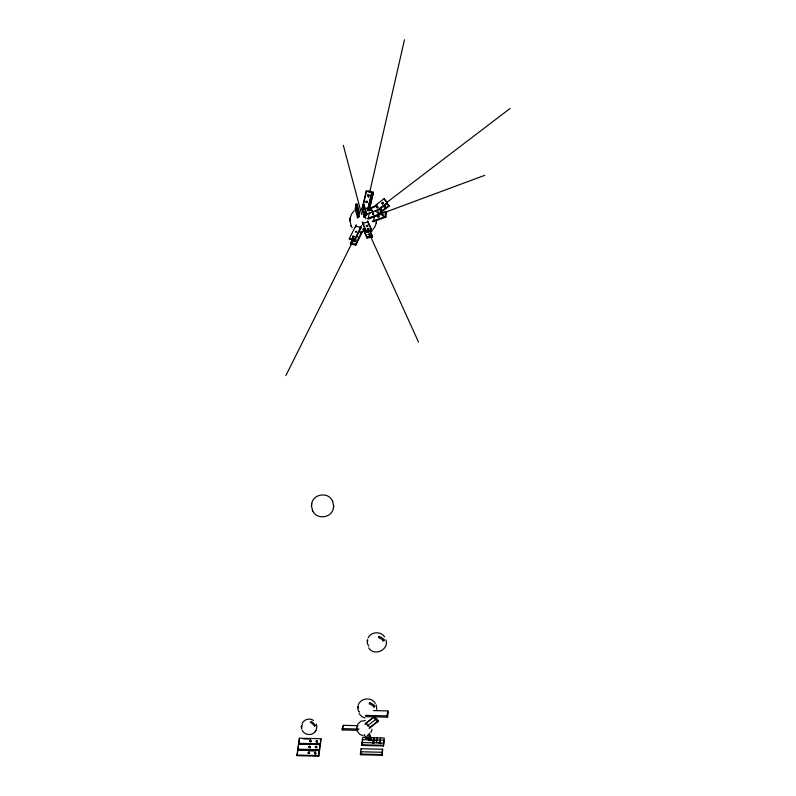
<?xml version="1.0" encoding="UTF-8"?>
<svg xmlns="http://www.w3.org/2000/svg" width="796" height="796" viewBox="0 0 796 796"><rect width="100%" height="100%" fill="white"/><g stroke="black" fill="none" stroke-linecap="round" stroke-linejoin="round"><path stroke-width="1.19" d="M368.737 195.508C367.085 193.259 367.951 198.174 368.896 195.129C367.095 193.358 366.916 197.716 368.946 195.886M356.658 728.27L356.737 727.554M311.505 506.306L311.515 505.321M333.604 506.445L333.614 505.46M349.981 220.93L349.991 219.746M364.827 212.313L364.976 211.348L364.578 213.617M383.284 202.96C382.816 201.03 380.707 203.975 382.717 203.657C384.398 202.482 381.135 203 382.388 204.174M311.535 505.102L311.634 504.147M350.011 219.487L350.14 218.343M333.484 507.619L333.594 506.664M311.505 505.569L311.544 504.853M349.971 220.054L350.031 219.189M333.574 506.913L333.624 506.186M376.816 709.485L376.15 704.888M309.873 741.484L311.127 740.877L311.395 741.394M372.876 743.056L374.14 742.29L372.936 742.748M380.816 743.325L380.468 743.852M364.11 217.238L364.24 216.064M355.921 208.154L356.051 207.637L356.17 208.154M376.359 222.502L376.468 221.656M359.255 216.92L359.394 215.855M357.513 215.308C357.941 222.432 360.707 206.791 357.802 213.278M385.254 206.572C385.423 204.244 382.03 206.204 384.309 206.652C386 204.711 382.189 207.547 384.896 207.099M357.613 218.124L355.205 209.099L355.911 204.114L357.225 204.184L359.324 212.084M358.618 217.069L356.509 209.169L357.225 204.184M364.15 217.388L362.041 209.487L362.757 204.502L364.061 204.582L366.687 214.413M365.762 218.592L363.354 209.567L364.061 204.582M365.364 216.442L365.643 214.452L380.637 208.88L381.602 209.398L380.896 214.383L368.21 219.089M296.998 755.066L297.724 749.971L319.266 750.489L318.788 756.2L297.256 755.683L296.998 755.066L318.539 755.583L318.788 756.2M297.843 749.185L298.57 744.091L320.101 744.608L319.634 750.32L298.092 749.802L297.843 749.185L319.375 749.703L319.634 750.32M298.679 743.305L299.405 738.21L320.937 738.718L320.47 744.439L298.938 743.922L298.679 743.305L320.211 743.822L320.47 744.439M297.256 755.683L297.724 749.971M298.092 749.802L298.57 744.091M298.938 743.922L299.405 738.21M367.245 218.572L379.931 213.865L380.637 208.88M372.279 221.278L384.965 216.572L385.672 211.587L386.637 212.104L385.931 217.089L373.244 221.795M318.539 755.583L319.266 750.489M319.375 749.703L320.101 744.608M320.211 743.822L320.937 738.718M360.339 754.041L361.095 748.747L382.627 749.265L382.17 755.275L360.638 754.757L360.339 754.041L381.871 754.558L382.17 755.275M361.683 744.817L362.717 737.504L384.259 738.021L383.473 745.942L361.941 745.424L361.683 744.817L383.214 745.325M361.941 745.424L362.518 741.345M360.638 754.757L360.936 752.648M369.941 739.892L370.259 737.693M373.354 742.539L374.03 737.783M376.578 742.608L377.254 737.852M379.811 742.688L380.488 737.932M387.035 715.893L365.503 715.375L366.041 716.659L387.572 717.166L387.035 715.893L387.751 710.908L373.394 710.569M381.871 754.558L382.627 749.265M383.473 745.942L383.941 740.23L362.409 739.713L362.668 740.33M387.572 717.166L388.279 712.191L387.751 710.908M350.19 218.074L351.553 214.144L354.17 210.731M311.674 503.918C312.918 493.679 328.559 491.54 332.519 501.062M373.105 229.308L375.205 226.203L376.309 222.781M312.609 510.704C316.569 520.226 332.201 518.077 333.444 507.848M350.091 218.631L350.23 217.786M311.594 504.385L311.714 503.689M376.259 223.059L376.399 222.213M333.405 508.077L333.524 507.38M372.06 729.295L371.344 731.564M367.354 202.015C365.672 204.353 365.772 199.458 367.354 201.796M358.081 212.034L357.115 208.622M362.1 209.049L366.19 191.12L371.822 192.403L367.633 210.761M363.225 205.428L366.498 191.09M368.508 197.388L369.055 194.97M369.613 192.542L404.467 39.8M367.434 210.363L371.822 192.403M369.026 210.184L373.423 192.224L369.334 210.154M301.465 726.231L301.376 726.947M316.947 747.822C311.972 745.932 319.684 746.041 315.475 747.852M357.892 730.31L342.34 729.932L342.171 728.648L343.384 725.325L357.742 725.663M342.34 729.932L343.384 725.325M357.354 207.716L357.275 209.199L357.424 207.756M309.654 753.414C309.674 751.255 307.107 754.12 309.326 752.926C309.923 751.155 306.977 752.17 308.221 753.444M373.732 214.204L373.712 214.95M316.062 730.24L316.858 727.156L316.41 724.221M358.29 704.758C360.896 697.714 371.722 696.858 375.384 703.415M361.115 227.616L354.727 240.432C349.683 243.138 363.871 238.372 349.553 239.467L349.354 238.581L356.27 224.701M362.727 231.198L355.802 245.078L350.638 244.113L350.429 243.228L354.071 236.283L352.787 235.934L352.678 236.611L353.553 236.77M350.638 244.113L352.23 240.909M285.903 375.553L353.305 240.372M354.727 240.432L354.519 239.536L361.444 225.656M355.802 245.078L355.603 244.183L361.981 231.377M315.514 731.186L315.972 730.43M370.856 732.419L371.254 731.753M302.152 723.445C304.012 719.285 309.783 717.733 313.475 720.42M378.767 216.91L379.284 216.373M383.274 215.368L383.165 216.104M364.19 208.104L364.11 209.597L364.26 208.124M368.08 637.855C371.075 631.546 380.906 630.999 384.607 636.909M357.573 724.479L360.737 721.325L365.314 720.45M369.225 733.116L371.593 738.807L370.856 740.071L365.732 737.972L366.478 736.718M302.082 726.549L301.803 727.047A7.711 4.209 -7.5 0 0 301.654 728.867M353.951 241.616L355.354 241.596M314.629 732.26L315.385 731.375M315.355 725.554L314.689 726.42A7.711 5.035 37.9 0 0 310.39 722.34L311.117 721.415A7.711 5.035 37.9 0 1 315.296 725.455M367.354 201.269C366.23 205.03 364.847 199.557 367.055 201.905M370.468 727.096L369.911 727.803A7.711 5.035 37.9 0 0 365.672 723.663L366.389 722.738A7.711 5.035 37.9 0 1 367.065 723.146M364.837 724.3L374.329 716.669L378.578 720.808L369.085 728.44M367.623 229.656L368.956 229.477M367.394 231.228C365.782 232.024 369.115 232.133 368.269 231.268M356.578 236.79C359.583 235.178 354.13 236.143 357.951 236.82M317.584 742.24L317.097 741.106L316.46 742.27M378.518 212.313L378.478 213.547M314.689 732.211C311.276 736.021 304.39 734.987 302.231 730.36M310.261 747.822C311.554 746.419 308.181 746.369 309.246 747.842M355.653 232.054C358.548 230.462 353.016 231.536 356.787 232.024M368.488 210.751L384.01 198.771L387.503 203.099L378.777 209.836M369.414 210.84L371.712 209.069M373.652 207.577L377.533 204.582M375.543 211.507L387.184 202.532M381.085 211.487L388.856 205.507L386.468 202.691M380.438 212.811L389.174 206.074L388.856 205.507M382.717 640.919L384.239 639.745A9.124 2.677 -57.6 0 1 383.811 640.969L383.423 640.571A9.642 5.751 19.2 0 0 378.607 637.666A9.124 2.677 -57.6 0 0 379.015 636.521M373.284 707.067L374.548 705.644M365.563 723.375L374.329 716.669M367.324 725.912L376.09 719.196M370.777 726.768L378.578 720.808M386.896 202.383L510.097 108.445M369.354 209.497L373.145 206.612M366.578 226.472L367.861 226.462M381.065 213.298L385.672 211.587M371.354 217.417L484.774 175.319M315.574 754.21C317.624 752.727 313.325 752.658 315.087 754.22M368.09 221.955L366.837 222.303A12.617 6.099 -6.1 0 1 362.687 222.96L362.687 222.989M310.818 742.081L309.893 741.673M362.19 221.855L366.279 230.86L371.752 229.845L371.871 230.999L366.399 232.014L362.857 224.084M363.344 229.029L366.916 236.909L372.399 235.895L372.518 237.049L367.046 238.064L362.956 229.069M373.752 743.613L373.035 743.424M358.648 213.925L359.404 213.806M368.09 190.921L373.423 192.224M362.936 224.273L363.742 224.203A12.975 6.268 -6.1 0 0 364.07 224.164M342.171 728.648L359.086 729.056M303.246 738.907L310.43 739.076M368.647 740.469L377.015 740.668M362.17 742.568L383.712 743.086M360.867 751.752L382.398 752.27M308.749 750.847L315.932 751.016M355.205 209.099L356.509 209.169M362.041 209.487L363.354 209.567M365.464 214.661L366.767 214.731M365.115 212.313L366.17 212.502A12.617 2.099 -86.7 0 0 365.464 217.487L364.469 217.298M363.205 735.793L359.603 734.22L357.295 731.226M377.214 208.144L377.065 206.97L378.239 207.358M349.354 238.581L354.519 239.536M350.429 243.228L355.603 244.183M365.444 214.114L366.518 214.373M366.19 191.12L371.523 192.433M366.15 214.283L366.22 214.293A8.617 4.895 -61.7 0 1 366.19 215.228M365.056 717.972L361.812 716.569L359.006 713.654M370.04 213.607L368.936 213.228A12.617 7.174 -61.7 0 1 368.23 218.213L369.444 218.631A12.975 7.373 -61.7 0 0 369.732 217.497M379.035 636.442L379.642 636.681A9.642 5.751 19.2 0 1 383.841 639.357M369.603 702.599L370.21 702.838A9.642 5.751 19.2 0 1 374.418 705.505M365.842 212.741L366.578 213.139M369.364 208.691L368.697 208.383A12.975 12.627 83.8 0 0 368.15 208.164M367.692 209.229L366.657 208.761A12.617 12.278 83.8 0 0 362.508 207.915M369.593 209.02L369.185 208.831A12.617 12.278 83.8 0 0 368.817 208.661M379.931 213.865L380.896 214.383M384.965 216.572L385.931 217.089M365.643 214.452L366.608 214.97M352.966 237.586L353.106 236.73L354.19 236.79M373.652 220.93L374.22 221.427A12.617 7.174 -61.7 0 0 374.528 220.293M373.613 717.594L377.851 721.733M387.503 203.099L384.01 198.771M386.786 203.259L389.174 206.074M368.647 647.854C374.07 656.79 389.194 649.964 385.99 639.944M352.18 227.756L351.305 226.203M349.971 220.621L351.205 225.994M332.599 501.241L333.624 505.719M311.495 506.047L312.52 510.525M351.066 225.696L351.444 226.502M332.4 500.813L332.718 501.49M312.41 510.276L312.719 510.942M367.662 220.84L371.752 229.845M371.871 230.999L368.349 223.179M370.349 231.397L372.399 235.895M370.468 232.551L372.518 237.049M368.369 231.696L418.557 342.151M368.488 734.38L370.856 740.071M367.245 734.977L368.667 738.389M364.309 734.559L365.732 737.972M361.095 748.747L361.394 749.464M362.757 204.502L363.653 207.885M355.911 204.114L356.518 206.373M343.325 145.369L361.663 214.462M356.897 729.992L356.797 728.997A7.711 4.209 -7.5 0 1 357.812 725.862M301.614 728.668L301.515 727.773A7.711 4.209 -7.5 0 1 302.53 724.539M366.279 230.86L366.399 232.014M366.916 236.909L367.046 238.064M360.827 228.193L360.747 227.039M355.643 227.089L355.583 226.114L356.528 226.412A12.617 9.174 -13.1 0 0 360.459 227.029M358.369 708.112A9.642 7.691 28.7 0 1 358.23 705.883A9.124 4.328 -15.9 0 0 357.762 706.739A9.642 7.691 28.7 0 0 359.324 712.201A9.124 4.328 -15.9 0 1 359.394 712.042M374.787 705.972A9.124 2.677 -57.6 0 1 374.389 707.127L374.02 706.758A9.642 5.751 19.2 0 0 369.185 703.823A9.124 2.677 -57.6 0 0 369.583 702.669M356.926 730.191A7.711 4.209 -7.5 0 1 356.936 728.758M367.662 641.158A9.642 7.691 28.7 0 1 367.662 639.735A9.124 4.328 -15.9 0 0 367.195 640.581A9.642 7.691 28.7 0 0 368.757 646.044M366.498 215.298A8.617 1.433 -86.7 0 1 366.568 214.96M360.598 228.193A12.975 9.433 -13.1 0 1 359.782 228.154M361.474 231.944A12.975 9.433 -13.1 0 1 358.518 231.596M361.742 232.571A12.617 9.174 -13.1 0 1 360.837 232.522M364.19 230.094A12.617 6.099 -6.1 0 1 363.454 230.163L363.414 229.268A12.975 6.268 -6.1 0 0 365.682 228.9M374.229 216.134A12.975 7.373 -61.7 0 1 373.513 220.82M373.075 212.164A12.617 10.995 -29.2 0 0 370.379 209.288L370.986 209.637A12.975 11.313 -29.2 0 1 372.926 211.457M366.468 208.164A12.975 12.627 83.8 0 1 368.07 208.831M366.08 212.104A9.134 8.895 83.8 0 1 366.538 212.323M376.428 206.95C377.881 209.189 378.259 204.512 376.428 206.95M372.618 742.37C372.349 742.021 375.851 741.225 372.618 742.37M379.055 742.718C380.319 743.772 381.185 742.877 379.055 742.817C380.249 741.514 381.214 742.29 379.055 742.718M366.289 225.537L367.792 225.427L366.309 225.457M367.454 228.611L368.956 228.512L367.463 228.571M368.1 234.661L369.603 234.561L368.1 234.661M372.657 214.074C373.891 215.537 373.782 211.308 372.667 214.015M377.125 212.602C378.299 214.114 378.339 209.855 377.135 212.542M377.692 216.781C378.916 218.253 378.846 214.015 377.702 216.721M382.17 215.308C383.344 216.82 383.364 212.542 382.17 215.248M308.788 746.688C310.002 749.076 310.888 744.399 308.788 746.688M309.624 740.807C310.51 742.151 311.783 738.907 309.624 740.807M314.38 752.926C315.604 755.324 316.46 750.598 314.38 752.926M316.052 741.166C317.256 743.534 318.171 738.947 316.062 741.106"/></g></svg>
